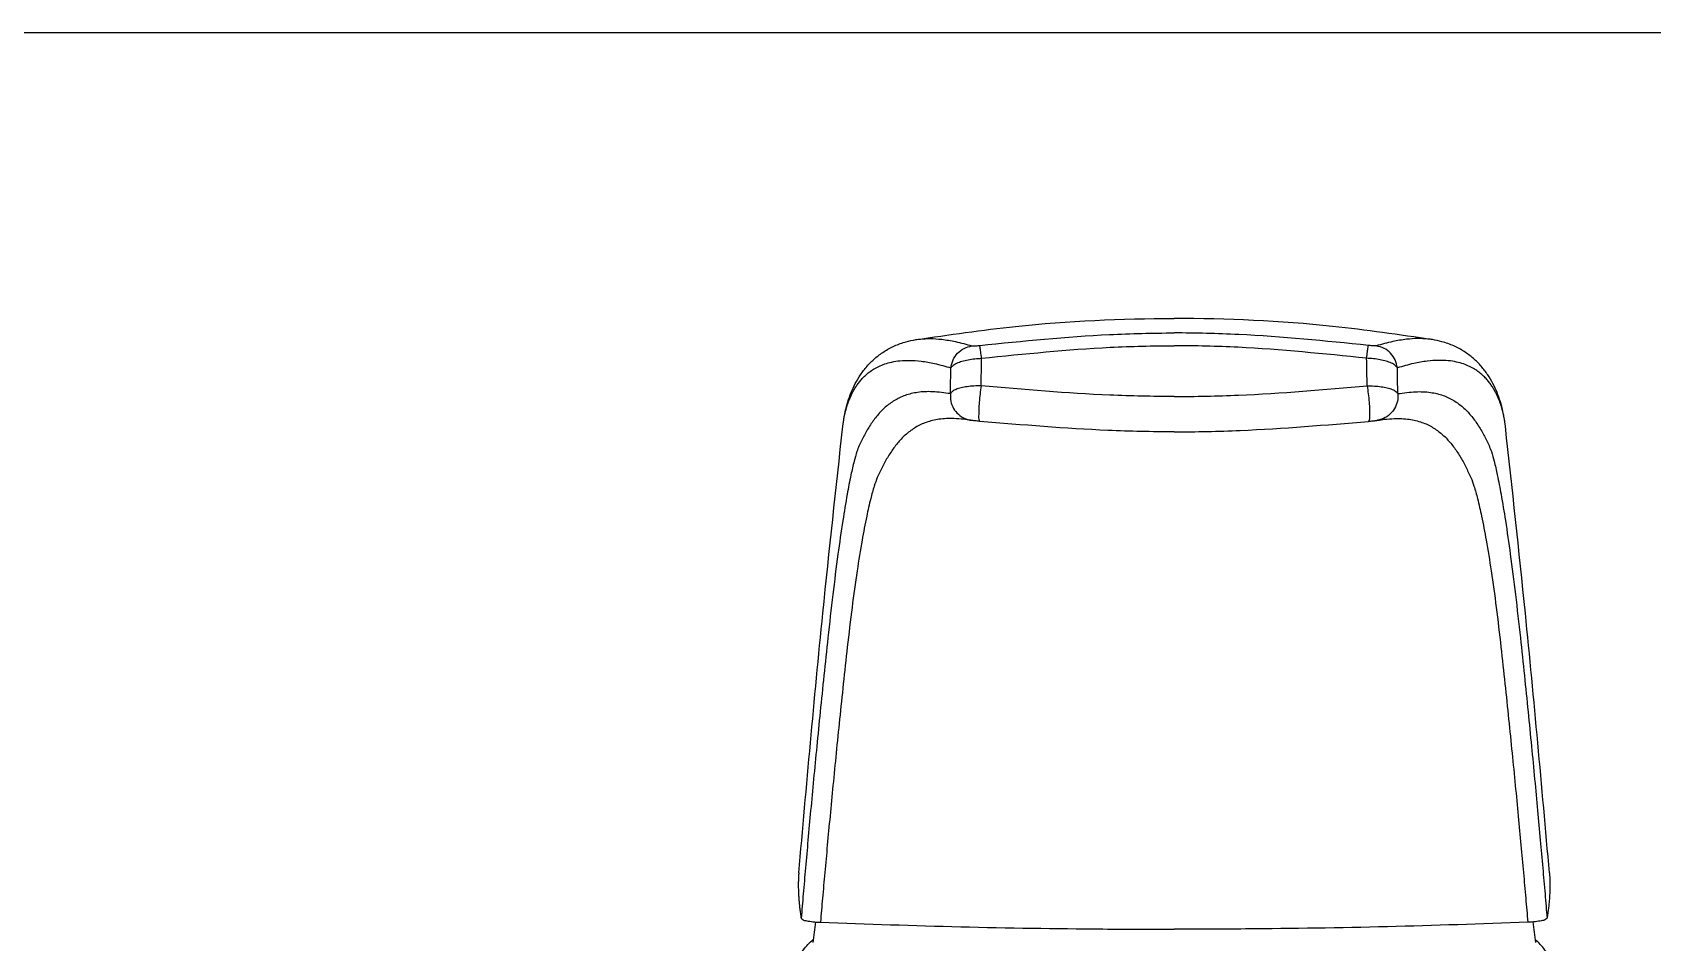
# Model space of a CAD drawing. Header units: millimetres. Extents: x 555 to 100215, y 750 to 17024.
# Drawn here: x 83355.9 to 83454.5, y 2522.5 to 2577.9 of the extents above; entities that cross this region are included whole.
import ezdxf

# ---------------------------------------------------------------- set-up
doc = ezdxf.new("R2010")
doc.units = ezdxf.units.MM
doc.layers.add('ELE', color=7, linetype='Continuous')

# ---------------------------------------------------------------- blocks, each defined once
blk = doc.blocks.new('zw$606B')
at = {"layer": 'ELE', "color": 8}
for p, q in [((709.998, 902.127, 0), (710.031, 902.387, 0)), ((750.33, 902.127, 0), (750.297, 902.387, 0))]:
    blk.add_line(p, q, dxfattribs=at)
for points, knots in [([(714.435, 907.385, 0), (716.458, 907.68, 0), (721.67, 908.44, 0), (726.94, 908.676, 0), (730.164, 908.676, 0)], [0, 0, 0, 0, 6.131256, 15.794283, 15.794283, 15.794283, 15.794283]), ([(745.893, 907.385, 0), (743.87, 907.68, 0), (738.658, 908.44, 0), (733.388, 908.676, 0), (730.164, 908.676, 0)], [0, 0, 0, 0, 6.131256, 15.794283, 15.794283, 15.794283, 15.794283]), ([(718.33, 907.036, 0), (720.96, 907.3, 0), (724.896, 907.695, 0), (728.852, 907.793, 0), (730.164, 907.793, 0)], [0, 0, 0, 0, 7.927907, 11.861701, 11.861701, 11.861701, 11.861701]), ([(741.998, 907.036, 0), (739.368, 907.3, 0), (735.432, 907.695, 0), (731.476, 907.793, 0), (730.164, 907.793, 0)], [0, 0, 0, 0, 7.927907, 11.861701, 11.861701, 11.861701, 11.861701]), ([(710.031, 902.387, 0), (710.066, 902.596, 0), (710.134, 903.005, 0), (710.294, 903.598, 0), (710.495, 904.166, 0), (710.749, 904.719, 0), (711.067, 905.259, 0), (711.461, 905.777, 0), (711.938, 906.257, 0), (712.499, 906.679, 0), (713.143, 907.024, 0), (713.798, 907.261, 0), (714.241, 907.347, 0), (714.435, 907.385, 0)], [0, 0, 0, 0, 0.635789, 1.24281, 1.839711, 2.442811, 3.06492, 3.715503, 4.389483, 5.087794, 5.814796, 6.574359, 7.166938, 7.166938, 7.166938, 7.166938]), ([(714.435, 907.385, 0), (714.528, 907.399, 0), (714.819, 907.441, 0), (715.348, 907.461, 0), (716.063, 907.413, 0), (716.917, 907.271, 0), (717.522, 907.1, 0), (717.857, 907.005, 0)], [0, 0, 0, 0, 0.282546, 0.881298, 1.584789, 2.42901, 3.471203, 3.471203, 3.471203, 3.471203]), ([(716.573, 905.666, 0), (716.606, 905.831, 0), (716.672, 906.16, 0), (716.967, 906.576, 0), (717.369, 906.888, 0), (717.694, 906.966, 0), (717.857, 907.005, 0)], [0, 0, 0, 0, 0.499051, 0.997612, 1.494676, 1.989872, 1.989872, 1.989872, 1.989872]), ([(717.857, 907.005, 0), (717.867, 907.004, 0), (717.897, 906.999, 0), (717.954, 907.002, 0), (718.031, 907.005, 0), (718.124, 907.013, 0), (718.225, 907.023, 0), (718.295, 907.032, 0), (718.33, 907.036, 0)], [0, 0, 0, 0, 0.032703, 0.0904189, 0.1699076, 0.2653299, 0.3692552, 0.475002, 0.475002, 0.475002, 0.475002]), ([(718.444, 906.254, 0), (718.426, 906.386, 0), (718.396, 906.608, 0), (718.361, 906.87, 0), (718.337, 906.998, 0), (718.33, 907.036, 0)], [0, 0, 0, 0, 0.3994176, 0.6732749, 0.7905649, 0.7905649, 0.7905649, 0.7905649]), ([(741.884, 906.254, 0), (741.902, 906.386, 0), (741.932, 906.608, 0), (741.967, 906.87, 0), (741.991, 906.998, 0), (741.998, 907.036, 0)], [0, 0, 0, 0, 0.3994176, 0.6732749, 0.7905649, 0.7905649, 0.7905649, 0.7905649]), ([(742.471, 907.005, 0), (742.46, 907.004, 0), (742.431, 906.999, 0), (742.374, 907.002, 0), (742.296, 907.005, 0), (742.204, 907.013, 0), (742.102, 907.023, 0), (742.033, 907.032, 0), (741.998, 907.036, 0)], [0, 0, 0, 0, 0.032703, 0.0904189, 0.1699076, 0.2653299, 0.3692552, 0.475002, 0.475002, 0.475002, 0.475002]), ([(743.755, 905.666, 0), (743.722, 905.831, 0), (743.656, 906.16, 0), (743.36, 906.576, 0), (742.958, 906.888, 0), (742.633, 906.966, 0), (742.471, 907.005, 0)], [0, 0, 0, 0, 0.499051, 0.997612, 1.494676, 1.989872, 1.989872, 1.989872, 1.989872]), ([(750.297, 902.387, 0), (750.262, 902.596, 0), (750.193, 903.005, 0), (750.033, 903.598, 0), (749.833, 904.166, 0), (749.579, 904.719, 0), (749.261, 905.259, 0), (748.867, 905.777, 0), (748.39, 906.257, 0), (747.829, 906.679, 0), (747.185, 907.024, 0), (746.53, 907.261, 0), (746.087, 907.347, 0), (745.893, 907.385, 0)], [0, 0, 0, 0, 0.635789, 1.24281, 1.839711, 2.442811, 3.06492, 3.715503, 4.389483, 5.087794, 5.814796, 6.574359, 7.166938, 7.166938, 7.166938, 7.166938]), ([(716.543, 904.097, 0), (716.548, 904.357, 0), (716.558, 904.88, 0), (716.568, 905.403, 0), (716.573, 905.666, 0)], [0, 0, 0, 0, 0.77959, 1.569332, 1.569332, 1.569332, 1.569332]), ([(718.412, 904.568, 0), (718.417, 904.847, 0), (718.428, 905.409, 0), (718.439, 905.971, 0), (718.444, 906.254, 0)], [0, 0, 0, 0, 0.837997, 1.686587, 1.686587, 1.686587, 1.686587]), ([(741.916, 904.568, 0), (741.911, 904.847, 0), (741.9, 905.409, 0), (741.889, 905.971, 0), (741.884, 906.254, 0)], [0, 0, 0, 0, 0.837997, 1.686587, 1.686587, 1.686587, 1.686587]), ([(743.784, 904.097, 0), (743.78, 904.357, 0), (743.77, 904.88, 0), (743.76, 905.403, 0), (743.755, 905.666, 0)], [0, 0, 0, 0, 0.77959, 1.569332, 1.569332, 1.569332, 1.569332]), ([(718.412, 904.568, 0), (718.389, 904.407, 0), (718.342, 904.08, 0), (718.296, 903.597, 0), (718.262, 903.147, 0), (718.269, 902.788, 0), (718.255, 902.539, 0), (718.311, 902.439, 0), (718.327, 902.411, 0)], [0, 0, 0, 0, 0.485844, 0.99056, 1.457467, 1.83437, 2.08018, 2.175008, 2.175008, 2.175008, 2.175008]), ([(741.916, 904.568, 0), (741.939, 904.407, 0), (741.986, 904.08, 0), (742.032, 903.597, 0), (742.066, 903.147, 0), (742.059, 902.788, 0), (742.073, 902.539, 0), (742.017, 902.439, 0), (742.001, 902.411, 0)], [0, 0, 0, 0, 0.485844, 0.99056, 1.457467, 1.83437, 2.08018, 2.175008, 2.175008, 2.175008, 2.175008]), ([(716.543, 904.097, 0), (716.542, 903.941, 0), (716.54, 903.628, 0), (716.717, 903.187, 0), (717.01, 902.822, 0), (717.316, 902.618, 0), (717.509, 902.548, 0), (717.558, 902.53, 0)], [0, 0, 0, 0, 0.465619, 0.930121, 1.393031, 1.85447, 2.008624, 2.008624, 2.008624, 2.008624]), ([(743.784, 904.097, 0), (743.786, 903.941, 0), (743.788, 903.628, 0), (743.61, 903.187, 0), (743.317, 902.822, 0), (743.011, 902.618, 0), (742.819, 902.548, 0), (742.77, 902.53, 0)], [0, 0, 0, 0, 0.465619, 0.930121, 1.393031, 1.85447, 2.008624, 2.008624, 2.008624, 2.008624]), ([(717.351, 902.537, 0), (717.155, 902.554, 0), (716.654, 902.6, 0), (715.885, 902.568, 0), (715.091, 902.384, 0), (714.421, 902.07, 0), (713.85, 901.652, 0), (713.36, 901.149, 0), (712.936, 900.581, 0), (712.566, 899.969, 0), (712.357, 899.54, 0), (712.253, 899.325, 0)], [0, 0, 0, 0, 0.591049, 1.5069, 2.297202, 3.017888, 3.712441, 4.409118, 5.117298, 5.834236, 6.549611, 6.549611, 6.549611, 6.549611]), ([(742.977, 902.537, 0), (743.173, 902.554, 0), (743.674, 902.6, 0), (744.443, 902.568, 0), (745.236, 902.384, 0), (745.907, 902.07, 0), (746.478, 901.652, 0), (746.968, 901.149, 0), (747.392, 900.581, 0), (747.762, 899.969, 0), (747.97, 899.54, 0), (748.074, 899.325, 0)], [0, 0, 0, 0, 0.591049, 1.5069, 2.297202, 3.017888, 3.712441, 4.409118, 5.117298, 5.834236, 6.549611, 6.549611, 6.549611, 6.549611]), ([(707.313, 874.918, 0), (707.78, 880.194, 0), (708.584, 889.273, 0), (709.581, 898.333, 0), (709.998, 902.127, 0)], [0, 0, 0, 0, 15.89041, 27.342006, 27.342006, 27.342006, 27.342006]), ([(718.327, 902.411, 0), (718.302, 902.414, 0), (718.233, 902.421, 0), (718.128, 902.433, 0), (718.021, 902.445, 0), (717.936, 902.455, 0), (717.87, 902.463, 0), (717.817, 902.47, 0), (717.786, 902.475, 0), (717.772, 902.477, 0)], [0, 0, 0, 0, 0.074844, 0.2074596, 0.3156222, 0.3994561, 0.4632516, 0.5161662, 0.5587733, 0.5587733, 0.5587733, 0.5587733]), ([(730.164, 901.774, 0), (728.82, 901.774, 0), (724.866, 901.859, 0), (720.927, 902.191, 0), (718.327, 902.411, 0)], [11.85672, 11.85672, 11.85672, 11.85672, 15.886119, 23.713436, 23.713436, 23.713436, 23.713436]), ([(730.164, 901.774, 0), (731.508, 901.774, 0), (735.461, 901.859, 0), (739.401, 902.191, 0), (742.001, 902.411, 0)], [11.85672, 11.85672, 11.85672, 11.85672, 15.886119, 23.713436, 23.713436, 23.713436, 23.713436]), ([(742.001, 902.411, 0), (742.026, 902.414, 0), (742.095, 902.421, 0), (742.199, 902.433, 0), (742.307, 902.445, 0), (742.392, 902.455, 0), (742.458, 902.463, 0), (742.51, 902.47, 0), (742.542, 902.475, 0), (742.556, 902.477, 0)], [0, 0, 0, 0, 0.074844, 0.2074596, 0.3156222, 0.3994561, 0.4632516, 0.5161662, 0.5587733, 0.5587733, 0.5587733, 0.5587733]), ([(753.015, 874.918, 0), (752.548, 880.194, 0), (751.743, 889.273, 0), (750.747, 898.333, 0), (750.33, 902.127, 0)], [0, 0, 0, 0, 15.89041, 27.342006, 27.342006, 27.342006, 27.342006]), ([(710.989, 900.934, 0), (710.941, 900.812, 0), (710.818, 900.505, 0), (710.658, 899.906, 0), (710.458, 899.041, 0), (710.229, 897.834, 0), (709.965, 896.223, 0), (709.674, 894.192, 0), (709.371, 891.811, 0), (709.183, 890.113, 0), (709.085, 889.231, 0)], [0, 0, 0, 0, 0.393285, 0.991303, 1.855926, 3.058475, 4.67688, 6.752858, 9.213417, 11.876644, 11.876644, 11.876644, 11.876644]), ([(712.254, 899.326, 0), (712.198, 899.216, 0), (712.06, 898.942, 0), (711.879, 898.397, 0), (711.66, 897.612, 0), (711.413, 896.514, 0), (711.135, 895.048, 0), (710.838, 893.197, 0), (710.539, 891.027, 0), (710.361, 889.478, 0), (710.268, 888.673, 0)], [0, 0, 0, 0, 0.368819, 0.92156, 1.715756, 2.816816, 4.296109, 6.191956, 8.438117, 10.869198, 10.869198, 10.869198, 10.869198]), ([(748.074, 899.326, 0), (748.13, 899.216, 0), (748.268, 898.942, 0), (748.449, 898.397, 0), (748.668, 897.612, 0), (748.915, 896.514, 0), (749.193, 895.048, 0), (749.489, 893.197, 0), (749.789, 891.027, 0), (749.967, 889.478, 0), (750.06, 888.673, 0)], [0, 0, 0, 0, 0.368819, 0.92156, 1.715756, 2.816816, 4.296109, 6.191956, 8.438117, 10.869198, 10.869198, 10.869198, 10.869198]), ([(709.085, 889.231, 0), (709.003, 888.465, 0), (708.843, 886.964, 0), (708.618, 884.762, 0), (708.409, 882.657, 0), (708.216, 880.654, 0), (708.038, 878.752, 0), (707.875, 876.954, 0), (707.724, 875.262, 0), (707.586, 873.675, 0), (707.5, 872.653, 0), (707.458, 872.16, 0)], [0, 0, 0, 0, 2.311846, 4.526843, 6.642105, 8.655704, 10.56598, 12.371597, 14.071316, 15.664049, 17.148903, 17.148903, 17.148903, 17.148903]), ([(751.243, 889.231, 0), (751.325, 888.465, 0), (751.485, 886.964, 0), (751.71, 884.762, 0), (751.919, 882.657, 0), (752.111, 880.654, 0), (752.289, 878.752, 0), (752.453, 876.954, 0), (752.604, 875.262, 0), (752.742, 873.675, 0), (752.828, 872.653, 0), (752.87, 872.16, 0)], [0, 0, 0, 0, 2.311846, 4.526843, 6.642105, 8.655704, 10.56598, 12.371597, 14.071316, 15.664049, 17.148903, 17.148903, 17.148903, 17.148903]), ([(710.268, 888.673, 0), (710.186, 887.924, 0), (710.025, 886.458, 0), (709.799, 884.304, 0), (709.589, 882.242, 0), (709.395, 880.276, 0), (709.216, 878.408, 0), (709.051, 876.64, 0), (708.899, 874.973, 0), (708.759, 873.409, 0), (708.672, 872.4, 0), (708.629, 871.913, 0)], [0, 0, 0, 0, 2.257871, 4.425546, 6.498662, 8.47469, 10.351803, 12.128268, 13.802549, 15.373437, 16.839928, 16.839928, 16.839928, 16.839928]), ([(750.06, 888.673, 0), (750.142, 887.924, 0), (750.303, 886.458, 0), (750.528, 884.304, 0), (750.738, 882.242, 0), (750.932, 880.276, 0), (751.112, 878.408, 0), (751.277, 876.64, 0), (751.429, 874.973, 0), (751.569, 873.409, 0), (751.656, 872.4, 0), (751.698, 871.913, 0)], [0, 0, 0, 0, 2.257871, 4.425546, 6.498662, 8.47469, 10.351803, 12.128268, 13.802549, 15.373437, 16.839928, 16.839928, 16.839928, 16.839928]), ([(707.313, 874.918, 0), (707.307, 874.843, 0), (707.294, 874.676, 0), (707.285, 874.416, 0), (707.282, 874.141, 0), (707.287, 873.867, 0), (707.299, 873.593, 0), (707.317, 873.317, 0), (707.341, 873.036, 0), (707.373, 872.749, 0), (707.411, 872.456, 0), (707.442, 872.259, 0), (707.458, 872.16, 0)], [0, 0, 0, 0, 0.225026, 0.503584, 0.778688, 1.051628, 1.324557, 1.600713, 1.882771, 2.171505, 2.466812, 2.76848, 2.76848, 2.76848, 2.76848]), ([(753.015, 874.918, 0), (753.021, 874.843, 0), (753.033, 874.676, 0), (753.043, 874.416, 0), (753.046, 874.141, 0), (753.041, 873.867, 0), (753.029, 873.593, 0), (753.011, 873.317, 0), (752.986, 873.036, 0), (752.955, 872.749, 0), (752.916, 872.456, 0), (752.885, 872.259, 0), (752.87, 872.16, 0)], [0, 0, 0, 0, 0.225026, 0.503584, 0.778688, 1.051628, 1.324557, 1.600713, 1.882771, 2.171505, 2.466812, 2.76848, 2.76848, 2.76848, 2.76848]), ([(707.458, 872.16, 0), (707.488, 872.129, 0), (707.579, 872.037, 0), (707.843, 871.996, 0), (708.197, 871.934, 0), (708.476, 871.92, 0), (708.629, 871.913, 0)], [0, 0, 0, 0, 0.125989, 0.383416, 0.762223, 1.219406, 1.219406, 1.219406, 1.219406]), ([(752.87, 872.16, 0), (752.84, 872.129, 0), (752.749, 872.037, 0), (752.484, 871.996, 0), (752.131, 871.934, 0), (751.851, 871.92, 0), (751.698, 871.913, 0)], [0, 0, 0, 0, 0.125989, 0.383416, 0.762223, 1.219406, 1.219406, 1.219406, 1.219406]), ([(708.629, 871.913, 0), (711.476, 871.813, 0), (717.207, 871.613, 0), (724.387, 871.505, 0), (728.719, 871.488, 0), (730.164, 871.488, 0)], [0, 0, 0, 0, 8.545512, 17.204181, 21.539958, 21.539958, 21.539958, 21.539958]), ([(751.698, 871.913, 0), (748.852, 871.813, 0), (743.12, 871.613, 0), (735.941, 871.505, 0), (731.609, 871.488, 0), (730.164, 871.488, 0)], [0, 0, 0, 0, 8.545512, 17.204181, 21.539958, 21.539958, 21.539958, 21.539958]), ([(707.116, 869.256, 0), (707.129, 869.302, 0), (707.183, 869.495, 0), (707.322, 869.83, 0), (707.568, 870.22, 0), (707.861, 870.569, 0), (708.081, 870.764, 0), (708.191, 870.862, 0)], [0, 0, 0, 0, 0.141895, 0.601661, 1.081007, 1.521962, 1.962633, 1.962633, 1.962633, 1.962633]), ([(753.212, 869.256, 0), (753.199, 869.302, 0), (753.144, 869.495, 0), (753.006, 869.83, 0), (752.76, 870.22, 0), (752.467, 870.569, 0), (752.247, 870.764, 0), (752.137, 870.862, 0)], [0, 0, 0, 0, 0.141895, 0.601661, 1.081007, 1.521962, 1.962633, 1.962633, 1.962633, 1.962633])]:
    blk.add_open_spline(points, degree=3, knots=knots, dxfattribs=at)
at = {"layer": 'ELE', "color": 252}
for points, knots in [([(718.444, 906.254, 0), (721.049, 906.52, 0), (724.946, 906.918, 0), (728.865, 907.017, 0), (730.164, 907.017, 0)], [0, 0, 0, 0, 7.85257, 11.747871, 11.747871, 11.747871, 11.747871]), ([(741.884, 906.254, 0), (739.279, 906.52, 0), (735.381, 906.918, 0), (731.463, 907.017, 0), (730.164, 907.017, 0)], [0, 0, 0, 0, 7.85257, 11.747871, 11.747871, 11.747871, 11.747871]), ([(745.893, 907.385, 0), (745.8, 907.399, 0), (745.509, 907.441, 0), (744.979, 907.461, 0), (744.265, 907.413, 0), (743.411, 907.271, 0), (742.806, 907.1, 0), (742.471, 907.005, 0)], [0, 0, 0, 0, 0.282546, 0.881298, 1.584789, 2.42901, 3.471203, 3.471203, 3.471203, 3.471203]), ([(710.038, 902.426, 0), (710.045, 902.468, 0), (710.059, 902.556, 0), (710.085, 902.691, 0), (710.115, 902.835, 0), (710.151, 902.986, 0), (710.192, 903.144, 0), (710.241, 903.31, 0), (710.296, 903.481, 0), (710.36, 903.658, 0), (710.433, 903.839, 0), (710.517, 904.026, 0), (710.613, 904.218, 0), (710.724, 904.414, 0), (710.853, 904.614, 0), (711.001, 904.816, 0), (711.174, 905.018, 0), (711.373, 905.218, 0), (711.606, 905.413, 0), (711.876, 905.598, 0), (712.191, 905.769, 0), (712.559, 905.917, 0), (712.991, 906.036, 0), (713.499, 906.113, 0), (714.096, 906.136, 0), (714.802, 906.083, 0), (715.645, 905.937, 0), (716.242, 905.762, 0), (716.573, 905.666, 0)], [0, 0, 0, 0, 0.127908, 0.266632, 0.413643, 0.568777, 0.732358, 0.904725, 1.085179, 1.272647, 1.46813, 1.672569, 1.886867, 2.111982, 2.348948, 2.598953, 2.863529, 3.144909, 3.446249, 3.771551, 4.126497, 4.51874, 4.960065, 5.465499, 6.056442, 6.751226, 7.585686, 8.616807, 8.616807, 8.616807, 8.616807]), ([(716.573, 905.666, 0), (716.613, 905.719, 0), (716.71, 905.843, 0), (716.953, 905.969, 0), (717.261, 906.084, 0), (717.631, 906.17, 0), (718.031, 906.231, 0), (718.306, 906.246, 0), (718.444, 906.254, 0)], [0, 0, 0, 0, 0.198324, 0.466674, 0.802703, 1.189385, 1.601448, 2.015627, 2.015627, 2.015627, 2.015627]), ([(743.755, 905.666, 0), (743.714, 905.719, 0), (743.618, 905.843, 0), (743.375, 905.969, 0), (743.067, 906.084, 0), (742.697, 906.17, 0), (742.297, 906.231, 0), (742.022, 906.246, 0), (741.884, 906.254, 0)], [0, 0, 0, 0, 0.198324, 0.466674, 0.802703, 1.189385, 1.601448, 2.015627, 2.015627, 2.015627, 2.015627]), ([(750.29, 902.426, 0), (750.283, 902.468, 0), (750.269, 902.556, 0), (750.243, 902.691, 0), (750.213, 902.835, 0), (750.177, 902.986, 0), (750.135, 903.144, 0), (750.087, 903.31, 0), (750.032, 903.481, 0), (749.968, 903.658, 0), (749.895, 903.839, 0), (749.811, 904.026, 0), (749.715, 904.218, 0), (749.603, 904.414, 0), (749.475, 904.614, 0), (749.326, 904.816, 0), (749.154, 905.018, 0), (748.954, 905.218, 0), (748.722, 905.413, 0), (748.452, 905.598, 0), (748.137, 905.769, 0), (747.768, 905.917, 0), (747.337, 906.036, 0), (746.829, 906.113, 0), (746.231, 906.136, 0), (745.525, 906.083, 0), (744.683, 905.937, 0), (744.085, 905.762, 0), (743.755, 905.666, 0)], [0, 0, 0, 0, 0.127908, 0.266632, 0.413643, 0.568777, 0.732358, 0.904725, 1.085179, 1.272647, 1.46813, 1.672569, 1.886867, 2.111982, 2.348948, 2.598953, 2.863529, 3.144909, 3.446249, 3.771551, 4.126497, 4.51874, 4.960065, 5.465499, 6.056442, 6.751226, 7.585686, 8.616807, 8.616807, 8.616807, 8.616807]), ([(718.412, 904.568, 0), (718.265, 904.568, 0), (717.98, 904.569, 0), (717.572, 904.53, 0), (717.208, 904.465, 0), (716.91, 904.37, 0), (716.676, 904.261, 0), (716.583, 904.146, 0), (716.543, 904.097, 0)], [0, 0, 0, 0, 0.439751, 0.854973, 1.228477, 1.545166, 1.795949, 1.983554, 1.983554, 1.983554, 1.983554]), ([(730.164, 903.925, 0), (728.857, 903.925, 0), (724.931, 904.009, 0), (721.02, 904.344, 0), (718.412, 904.568, 0)], [11.772037, 11.772037, 11.772037, 11.772037, 15.692067, 23.544062, 23.544062, 23.544062, 23.544062]), ([(730.164, 903.925, 0), (731.471, 903.925, 0), (735.397, 904.009, 0), (739.307, 904.344, 0), (741.916, 904.568, 0)], [11.772037, 11.772037, 11.772037, 11.772037, 15.692067, 23.544062, 23.544062, 23.544062, 23.544062]), ([(741.916, 904.568, 0), (742.063, 904.568, 0), (742.348, 904.569, 0), (742.756, 904.53, 0), (743.12, 904.465, 0), (743.418, 904.37, 0), (743.652, 904.261, 0), (743.745, 904.146, 0), (743.784, 904.097, 0)], [0, 0, 0, 0, 0.439751, 0.854973, 1.228477, 1.545166, 1.795949, 1.983554, 1.983554, 1.983554, 1.983554]), ([(716.543, 904.097, 0), (716.181, 904.148, 0), (715.518, 904.242, 0), (714.584, 904.205, 0), (713.797, 904.021, 0), (713.132, 903.705, 0), (712.567, 903.283, 0), (712.082, 902.775, 0), (711.663, 902.202, 0), (711.297, 901.585, 0), (711.092, 901.151, 0), (710.989, 900.934, 0)], [0, 0, 0, 0, 1.095932, 2.004688, 2.78872, 3.504753, 4.196717, 4.892955, 5.602686, 6.322766, 7.041891, 7.041891, 7.041891, 7.041891]), ([(743.784, 904.097, 0), (744.147, 904.148, 0), (744.809, 904.242, 0), (745.744, 904.205, 0), (746.531, 904.021, 0), (747.196, 903.705, 0), (747.761, 903.283, 0), (748.246, 902.775, 0), (748.665, 902.202, 0), (749.03, 901.585, 0), (749.236, 901.151, 0), (749.339, 900.934, 0)], [0, 0, 0, 0, 1.095932, 2.004688, 2.78872, 3.504753, 4.196717, 4.892955, 5.602686, 6.322766, 7.041891, 7.041891, 7.041891, 7.041891]), ([(749.339, 900.934, 0), (749.387, 900.812, 0), (749.509, 900.505, 0), (749.67, 899.906, 0), (749.869, 899.041, 0), (750.099, 897.834, 0), (750.363, 896.223, 0), (750.654, 894.192, 0), (750.957, 891.811, 0), (751.145, 890.113, 0), (751.243, 889.231, 0)], [0, 0, 0, 0, 0.393285, 0.991303, 1.855926, 3.058475, 4.67688, 6.752858, 9.213417, 11.876644, 11.876644, 11.876644, 11.876644])]:
    blk.add_open_spline(points, degree=3, knots=knots, dxfattribs=at)
at = {"layer": 'ELE', "color": 8}
for points in [[(717.773, 902.477, 0), (717.633, 902.497, 0), (717.493, 902.517, 0), (717.352, 902.536, 0)], [(717.558, 902.53, 0), (717.629, 902.513, 0), (717.7, 902.495, 0), (717.772, 902.477, 0)], [(742.555, 902.477, 0), (742.695, 902.497, 0), (742.835, 902.517, 0), (742.975, 902.536, 0)], [(742.77, 902.53, 0), (742.699, 902.513, 0), (742.627, 902.495, 0), (742.556, 902.477, 0)], [(708.322, 871.932, 0), (708.27, 871.513, 0), (708.219, 871.095, 0), (708.168, 870.677, 0)], [(752.006, 871.932, 0), (752.057, 871.513, 0), (752.109, 871.095, 0), (752.16, 870.677, 0)]]:
    blk.add_open_spline(points, degree=3, dxfattribs=at)

msp = doc.modelspace()

# ---------------------------------------------------------------- linework, layer by layer
at = {"color": 8}
msp.add_line((82695.202, 2577.949, 0), (86615.202, 2577.949, 0), dxfattribs=at)

# ---------------------------------------------------------------- next in the draw order: block references
msp.add_blockref('zw$606B', (82695.202, 1651.857, 0))

doc.saveas('drawing.dxf')
